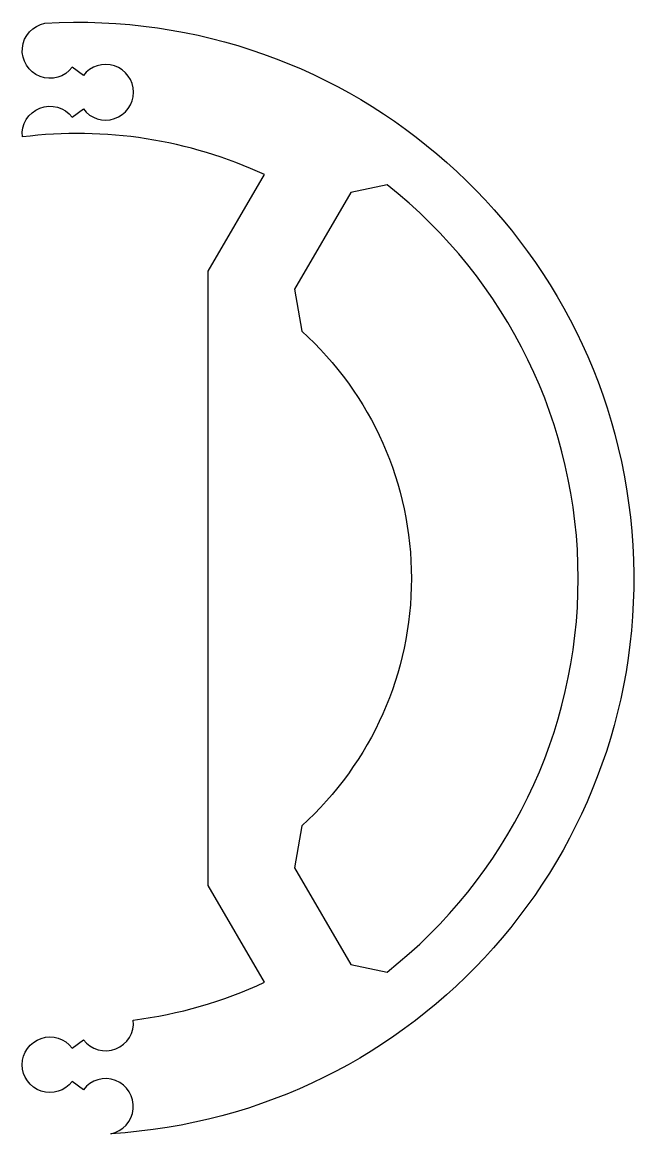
# Model space of a CAD drawing. Header units: millimetres. Extents: x -10 to 100, y -100 to 100.
import ezdxf

# ---------------------------------------------------------------- set-up
doc = ezdxf.new("R2010")
doc.units = ezdxf.units.MM
doc.layers.get('0').update_dxf_attribs({"linetype": 'CONTINUOUS'})

msp = doc.modelspace()

# ---------------------------------------------------------------- linework, layer by layer
for points in [[(-5.92, 99.82, -1), (5.92, -99.82, 1.461234), (1, -91.91), (-1, -90.41, -2.998737), (-1, -84.41), (1, -82.91, 0.762157), (9.97, -79.38, 0.077266), (33.6, -72.6), (23.47, -55.22), (23.47, 55.22), (33.6, 72.6, 0.140505), (-9.97, 79.38, -0.762157), (-1, 82.91), (1, 84.41, 2.998737), (1, 90.41), (-1, 91.91, -1.461234)], [(38.95, -51.99), (49.1, -69.41), (55.63, -70.75, 0.485838), (55.63, 70.75), (49.1, 69.41), (38.95, 51.99), (40.28, 44.47, -0.443467), (40.28, -44.47)]]:
    msp.add_lwpolyline(points, format="xyb", close=True)

doc.saveas('drawing.dxf')
